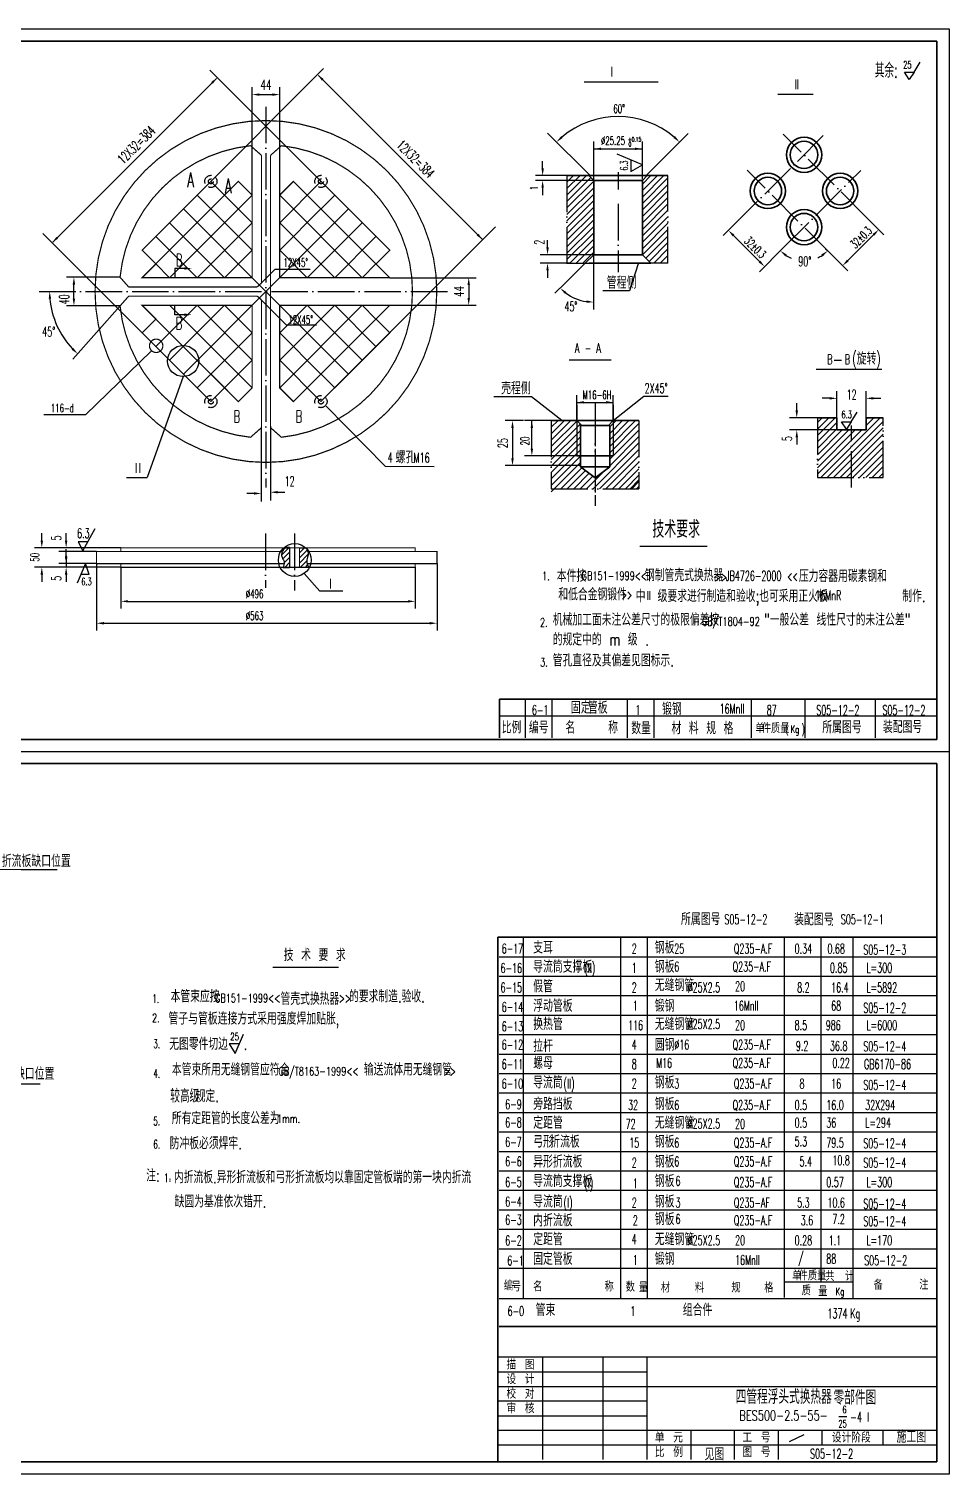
# Model space of a CAD drawing. Extents: x 0 to 2425, y 6 to 1194.
# Drawn here: x 1206 to 1584, y 6 to 600 of the extents above; entities that cross this region are included whole.
import ezdxf
from ezdxf.enums import TextEntityAlignment as Align

# ---------------------------------------------------------------- set-up
doc = ezdxf.new("R2010")
doc.units = 0
doc.header["$MEASUREMENT"] = 0
for name, pattern in [('SDHS', [21, 15, -2, 0, -2, 0, -2]), ('XS', [7, 5, -2]), ('ZHXS', [19, 15, -2, 0, -2])]:
    doc.linetypes.add(name, pattern=pattern)
doc.layers.get('0').update_dxf_attribs({"linetype": 'CONTINUOUS'})
for name, color, linetype in [('1', 7, 'ZHXS'), ('2', 7, 'SDHS'), ('3', 7, 'XS'), ('4', 7, 'CONTINUOUS'), ('FRAME', 1, 'CONTINUOUS'), ('TEXT', 7, 'CONTINUOUS')]:
    doc.layers.add(name, color=color, linetype=linetype)
doc.styles.add('FHZ', font='txt', dxfattribs={"width": 0.7, "bigfont": 'hztxt'})
doc.styles.add('HZ', font='txt', dxfattribs={"width": 0.65, "bigfont": 'hztxt'})
doc.styles.add('HZ1', font='txt', dxfattribs={"width": 0.6, "bigfont": 'hztxt'})
doc.styles.add('ROMANC', font='txt', dxfattribs={"width": 0.75, "bigfont": 'hztxt'})

# ---------------------------------------------------------------- blocks, each defined once
blk = doc.blocks.new('B')
at = {"style": 'HZ1', "width": 0.65}
blk.add_text('所属图号', height=5, dxfattribs=at).set_placement((-21.16, 1))
blk = doc.blocks.new('F')
at = {"style": 'HZ', "width": 0.7}
for s, p in [('单  ', (7.05, 14.32)), ('件质量', (9.68, 14.32)), ('质', (10.9, 8.18))]:
    blk.add_text(s, height=4, dxfattribs=at).set_placement(p)
blk = doc.blocks.new('D')
at = {"style": 'HZ'}
for s, height, width, p in [('单  ', 4, 0.7, (2.95, 4.05)), ('件质量', 4, 0.7, (5.59, 4.05)), ('(', 3.5, 0.6, (15.27, 4.16)), ('Kg', 3, 0.7, (17.36, 4.1)), (')', 3.5, 0.6, (22, 3.89))]:
    blk.add_text(s, height=height, dxfattribs=dict(at, width=width)).set_placement(p)
blk = doc.blocks.new('C4Z')
for p, q in [((2.5, 3), (5, 7)), ((0.5, 0), (-1.5, 3)), ((-1.5, 3), (2.5, 3)), ((2.5, 3), (0.5, 0))]:
    blk.add_line(p, q)
at = {"style": 'HZ', "width": 0.6}
blk.add_text('6.3', height=3, dxfattribs=at).set_placement((-1.5, 4.5))
blk = doc.blocks.new('*X31')
at = {"color": 0}
for p, q in [((663, 535.72), (670.28, 543)), ((663, 538.37), (667.63, 543)), ((663, 541.02), (664.98, 543)), ((663, 533.07), (671, 541.07)), ((664.34, 518.5), (688.84, 543)), ((666.99, 518.5), (690, 541.51)), ((683, 539.81), (686.19, 543)), ((683, 542.46), (683.54, 543)), ((663, 530.42), (671, 538.42)), ((663, 519.81), (681.19, 538)), ((663, 522.46), (678.54, 538)), ((663, 525.11), (675.89, 538)), ((663, 527.77), (673.23, 538)), ((669.64, 518.5), (690, 538.86)), ((672.3, 518.5), (690, 536.2)), ((674.95, 518.5), (690, 533.55)), ((677.6, 518.5), (690, 530.9)), ((680.25, 518.5), (690, 528.25)), ((682.9, 518.5), (690, 525.6)), ((685.55, 518.5), (690, 522.95)), ((688.21, 518.5), (690, 520.29))]:
    blk.add_line(p, q, dxfattribs=at)

msp = doc.modelspace()

# ---------------------------------------------------------------- linework, layer by layer
for p, q in [((743, 600), (1584, 600)), ((1584, 600), (1584, 6)), ((1274.83922, 531.66992), (1326.82864, 583.65934)), ((1331.40776, 531.66992), (1280.07872, 582.99895)), ((1567.61817, 579.27117), (1565.61817, 582.27117)), ((1565.61817, 582.27117), (1569.61817, 582.27117)), ((1569.61817, 582.27117), (1567.61817, 579.27117)), ((1569.61817, 582.27117), (1572.11817, 586.27117)), ((1282.81933, 579.67255), (1215.52287, 512.37609)), ((1324.69309, 580.88631), (1391.96371, 513.61569)), ((1433.89923, 578.20456), (1464.39923, 578.20456)), ((1440.49044, 578.20456), (1454.10211, 578.20456)), ((1297.46663, 531.66992), (1297.46663, 576)), ((1300.46663, 573), (1305.78034, 573)), ((1308.78034, 531.66992), (1308.78034, 576)), ((1513.62486, 573.18291), (1528.12486, 573.18291)), ((1436.39923, 539.70456), (1418.92907, 557.17471)), ((1437.89923, 537.70456), (1437.89923, 553.70456)), ((1457.89923, 538.20456), (1457.89923, 553.70456)), ((1459.39923, 539.70456), (1476.74452, 557.04985)), ((1437.89923, 550.70456), (1457.89923, 550.70456)), ((1457.97425, 544.16765), (1447.57425, 548.56765)), ((1416.89923, 542.70456), (1416.89923, 545.70456)), ((1453.17425, 546.16765), (1453.17425, 541.36765)), ((1453.17425, 541.36765), (1457.97425, 544.16765)), ((1297.46663, 520.35621), (1280.49607, 537.32677)), ((1308.78034, 520.35621), (1325.7509, 537.32677)), ((1426.89923, 539.70456), (1413.89923, 539.70456)), ((1437.89923, 537.70456), (1413.89923, 537.70456)), ((1416.89923, 534.70456), (1416.89923, 531.70456)), ((1297.46663, 531.66992), (1263.52551, 497.72879)), ((1303.03349, 532.0364), (1303.21349, 532.0364)), ((1303.12349, 532.1264), (1303.12349, 531.9464)), ((1308.78034, 531.66992), (1342.72147, 497.72879)), ((1280.49607, 526.01306), (1257.86865, 503.38564)), ((1303.12349, 492.07194), (1269.18236, 526.01306)), ((1297.46663, 509.0425), (1280.49607, 526.01306)), ((1303.12349, 492.07194), (1337.06461, 526.01306)), ((1308.78034, 509.0425), (1325.7509, 526.01306)), ((1325.7509, 526.01306), (1348.37832, 503.38564)), ((1500.32145, 524.2005), (1491.16345, 515.0425)), ((1286.15292, 497.72879), (1263.52551, 520.35621)), ((1297.46663, 520.35621), (1274.83922, 497.72879)), ((1308.78034, 520.35621), (1331.40776, 497.72879)), ((1320.09405, 497.72879), (1342.72147, 520.35621)), ((1325.7509, 446.8171), (1397.5599, 518.6261)), ((1550.21316, 522.38524), (1557.19622, 515.40218)), ((1280.49607, 446.8171), (1211.35592, 515.95725)), ((1274.83922, 497.72879), (1257.86865, 514.69935)), ((1331.40776, 497.72879), (1348.37832, 514.69935)), ((1418.90671, 510.20456), (1418.90671, 513.20456)), ((1495.40609, 515.0425), (1506.0127, 504.4359)), ((1542.34698, 504.79558), (1552.95358, 515.40218)), ((1297.46663, 509.0425), (1286.15292, 497.72879)), ((1308.78034, 509.0425), (1320.09405, 497.72879)), ((1437.89923, 507.20456), (1415.90671, 507.20456)), ((1437.89923, 490.9205), (1437.89923, 507.20456)), ((1515.65706, 509.83762), (1506.0127, 500.19326)), ((1533.2426, 509.65732), (1534.11419, 508.78573)), ((1535.36392, 507.536), (1542.34698, 500.55294)), ((1263.52551, 497.72879), (1257.86865, 503.38564)), ((1265.62349, 501.5364), (1265.62349, 498.0364)), ((1269.62349, 501.5364), (1265.62349, 501.5364)), ((1300.79456, 495.07545), (1306.86309, 501.21631)), ((1306.86309, 501.21631), (1321.36309, 501.21631)), ((1342.72147, 497.72879), (1348.37832, 503.38564)), ((1428.07631, 503.70456), (1415.90671, 503.70456)), ((1418.90671, 500.70456), (1418.90671, 497.70456)), ((1426.36351, 495.71118), (1434.38633, 503.70456)), ((1426.89923, 503.70456), (1435.89923, 503.70456)), ((1456.11921, 503.4775), (1452.54768, 492.36555)), ((1468.39923, 503.70456), (1461.41212, 503.70456)), ((1243.15901, 497.93061), (1221.18934, 497.93061)), ((1224.18934, 489.1493), (1224.18934, 494.93061)), ((1354.03518, 497.72879), (1389.5, 497.72879)), ((1386.5, 494.72879), (1386.5, 489.41508)), ((1421.95273, 491.3166), (1426.36351, 495.71118)), ((1303.12349, 492.07194), (1269.18236, 458.13081)), ((1300.79456, 489.06841), (1311.39312, 478.33299)), ((1303.12349, 492.07194), (1337.06461, 458.13081)), ((1437.89923, 484.69416), (1437.89923, 490.9205)), ((1452.54768, 492.36555), (1441.62968, 492.36555)), ((1243.16529, 486.1493), (1221.18934, 486.1493)), ((1243.16529, 486.1493), (1223.75605, 464.19318)), ((1274.83922, 486.41508), (1257.86865, 469.44452)), ((1297.46663, 452.47396), (1263.52551, 486.41508)), ((1286.15292, 486.41508), (1263.52551, 463.78766)), ((1265.62349, 482.5364), (1265.62349, 486.0364)), ((1269.62349, 482.5364), (1265.62349, 482.5364)), ((1297.46663, 463.78766), (1274.83922, 486.41508)), ((1297.46663, 475.10137), (1286.15292, 486.41508)), ((1308.78034, 452.47396), (1342.72147, 486.41508)), ((1308.78034, 463.78766), (1331.40776, 486.41508)), ((1308.78034, 475.10137), (1320.09405, 486.41508)), ((1320.09405, 486.41508), (1342.72147, 463.78766)), ((1331.40776, 486.41508), (1348.37832, 469.44452)), ((1342.72147, 486.41508), (1348.37832, 480.75823)), ((1354.03518, 486.41508), (1389.5, 486.41508)), ((1280.49607, 458.13081), (1257.86865, 480.75823)), ((1311.39312, 478.33299), (1323.86309, 478.33299)), ((1325.7509, 458.13081), (1348.37832, 480.75823)), ((1297.46663, 475.10137), (1280.49607, 458.13081)), ((1308.78034, 475.10137), (1325.7509, 458.13081)), ((1229.11389, 441.50593), (1256, 467.5)), ((1297.46663, 463.78766), (1280.49607, 446.8171)), ((1308.78034, 463.78766), (1325.7509, 446.8171)), ((1427.77843, 464.00393), (1445.05243, 464.00393)), ((1536.79387, 463.88749), (1539.78478, 463.88749)), ((1529.36901, 460.16192), (1556.36901, 460.16192)), ((1269.10616, 457.08808), (1254.3526, 415.57757)), ((1412.32869, 448.81937), (1396.82869, 448.81937)), ((1424.82869, 439.00393), (1412.32869, 448.81937)), ((1430.95356, 438.50393), (1430.95356, 449.50393)), ((1430.95356, 446.50393), (1445.95356, 446.50393)), ((1430.95356, 445.50393), (1430.95356, 424.50393)), ((1445.95356, 439.50393), (1445.95356, 449.50393)), ((1445.95356, 439.00393), (1458.45356, 449.00393)), ((1445.95356, 445.50393), (1445.95356, 424.50393)), ((1458.45356, 449.00393), (1468.45356, 449.00393)), ((1521.36901, 443.16192), (1521.36901, 446.16192)), ((1534.86901, 448.16192), (1531.86901, 448.16192)), ((1537.86901, 440.16192), (1537.86901, 451.16192)), ((1549.86901, 440.16192), (1549.86901, 451.16192)), ((1552.86901, 448.16192), (1555.86901, 448.16192)), ((1211.86309, 441.50593), (1229.11389, 441.50593)), ((1327.84247, 444.98664), (1352.1598, 420.26683)), ((1529.86901, 440.16192), (1518.36901, 440.16192)), ((1301.22349, 436.16975), (1301.22349, 405.71631)), ((1304.95242, 436.66975), (1304.95242, 406.21631)), ((1409, 439), (1401.5, 439)), ((1404.5, 436), (1404.5, 423.5)), ((1420.45356, 439.00393), (1409.45356, 439.00393)), ((1412.45356, 427.50393), (1412.45356, 439.00393)), ((1537.86901, 435.16192), (1518.36901, 435.16192)), ((1521.36901, 432.16192), (1521.36901, 429.16192)), ((1432.95356, 424.50393), (1409.45356, 424.50393)), ((1352.1598, 420.26683), (1372.32583, 420.10624)), ((1432.5, 420.5), (1401.5, 420.5)), ((1245.8526, 415.57757), (1254.3526, 415.57757)), ((1298.22349, 409.07193), (1295.22349, 409.07193)), ((1307.95242, 409.57193), (1310.95242, 409.57193)), ((1210.98795, 389.7201), (1210.98795, 392.7201)), ((1220.98795, 389.7201), (1220.98795, 392.7201)), ((1227.98795, 385.7201), (1232.98795, 394.7201)), ((1217.98795, 386.7201), (1207.98795, 386.7201)), ((1243.48795, 386.7201), (1217.98795, 386.7201)), ((1220.98795, 383.2201), (1220.98795, 386.2201)), ((1229.98795, 389.2201), (1225.98795, 389.2201)), ((1225.98795, 389.2201), (1227.98795, 385.2201)), ((1310.86309, 387.03555), (1312.86309, 387.03555)), ((1310.98795, 386.7201), (1312.86309, 386.7201)), ((1319.65514, 386.6032), (1316.86309, 386.6032)), ((1456.85578, 387.36273), (1484.55253, 387.36273)), ((1233.48795, 385.2201), (1217.98795, 385.2201)), ((1233.48795, 380.2201), (1217.98795, 380.2201)), ((1220.98795, 382.2201), (1220.98795, 379.2201)), ((1228.98795, 380.2201), (1225.48795, 372.2201)), ((1230.48795, 375.7201), (1228.98795, 380.2201)), ((1233.48795, 380.2201), (1233.48795, 352.7201)), ((1373.48795, 380.2201), (1373.48795, 352.7201)), ((1217.98795, 378.7201), (1207.98795, 378.7201)), ((1210.98795, 375.7201), (1210.98795, 372.7201)), ((1243.48795, 378.7201), (1217.98795, 378.7201)), ((1220.98795, 375.7201), (1220.98795, 372.7201)), ((1230.48795, 375.7201), (1226.98795, 375.7201)), ((1243.48795, 378.7201), (1243.48795, 361.7201)), ((1310.15648, 378.65645), (1312.86309, 378.65645)), ((1320.71055, 378.65645), (1316.86309, 378.65645)), ((1325.23938, 368.94444), (1318.90031, 376.18721)), ((1364.48795, 378.7201), (1364.48795, 361.7201)), ((1334.73938, 368.94444), (1325.23938, 368.94444)), ((1246.48795, 364.7201), (1361.48795, 364.7201)), ((1236.48795, 355.7201), (1370.48795, 355.7201)), ((1409.65708, 324.5), (1409.65708, 308.55265)), ((1420.65708, 324.5), (1420.65708, 308.55265)), ((1451.65708, 324.5), (1451.65708, 308.55265)), ((1462.65708, 324.5), (1462.65708, 308.55265)), ((1502.65708, 324.5), (1502.65708, 308.55265)), ((1524.65708, 324.5), (1524.65708, 308.55265)), ((1553.65708, 324.5), (1553.65708, 308.55265)), ((1579, 317.5), (1399.15708, 317.5)), ((743, 303), (1584, 303)), ((1185.5, 254.5), (1211.5, 254.5)), ((1211.5, 254.5), (1217.3266, 254.5)), ((1409, 78.14042), (1409, 226.64705)), ((1449, 78.14042), (1449, 226.64705)), ((1460, 78.14042), (1460, 226.64705)), ((1516.35451, 78.52865), (1516.35451, 226.64705)), ((1531.23579, 226.64705), (1531.23579, 84.97313)), ((1544.5, 78.14042), (1544.5, 226.64705)), ((1305.95779, 214.39037), (1332.94022, 214.39037)), ((1399, 218.64705), (1579, 218.64705)), ((1399, 210.64705), (1579, 210.64705)), ((1399, 202.64705), (1579, 202.64705)), ((1399, 194.64705), (1579, 194.64705)), ((1290.45779, 178.81184), (1293.95779, 186.81184)), ((1399, 186.64705), (1579, 186.64705)), ((1292.45779, 182.81184), (1287.95779, 182.81184)), ((1287.95779, 182.81184), (1290.45779, 178.81184)), ((1399, 178.64705), (1579, 178.64705)), ((1171.69026, 166.42229), (1210.28206, 166.42229)), ((1399, 170.64705), (1579, 170.64705)), ((1399, 162.64705), (1579, 162.64705)), ((1399, 154.64705), (1579, 154.64705)), ((1399, 146.64705), (1579, 146.64705)), ((1399, 138.64705), (1579, 138.64705)), ((1399, 130.64705), (1579, 130.64705)), ((1399, 122.64705), (1579, 122.64705)), ((1399, 114.64705), (1579, 114.64705)), ((1399, 106.64705), (1579, 106.64705)), ((1399, 98.64705), (1579, 98.64705)), ((1399, 90.64705), (1579, 90.64705)), ((1516.35451, 84.97313), (1544.5, 84.97313)), ((1398.97583, 78.14042), (1579, 78.14042)), ((1578.78879, 54.00064), (1398.78879, 54.00064)), ((1416.78879, 54.00064), (1416.78879, 12.00064)), ((1441.78879, 12.00064), (1441.78879, 54.00064)), ((1459.78879, 54.00064), (1459.78879, 12.00064)), ((1398.78879, 48.00064), (1459.78879, 48.00064)), ((1398.78879, 42.00064), (1578.78879, 42.00064)), ((1459.78879, 36.00064), (1398.78879, 36.00064)), ((1398.78879, 30.00064), (1459.78879, 30.00064)), ((1398.78879, 24.00064), (1578.78879, 24.00064)), ((1477.78879, 24.00064), (1477.78879, 12.00064)), ((1495.78879, 12.00064), (1495.78879, 24.00064)), ((1513.78879, 24.00064), (1513.78879, 12.00064)), ((1531.78879, 18.00064), (1531.78879, 24.00064)), ((1538.69209, 29.66583), (1541.98819, 29.66583)), ((1556.78879, 24.00064), (1556.78879, 18.00064)), ((1398.78879, 18.00064), (1578.78879, 18.00064)), ((1518.39373, 19.43832), (1524.37541, 22.31676)), ((1584, 6), (743, 6))]:
    msp.add_line(p, q)
at = {"color": 0}
for p, q in [((1426.89923, 539.65058), (1426.9532, 539.70456)), ((1426.89923, 531.69563), (1434.90816, 539.70456)), ((1426.89923, 534.34728), (1432.2565, 539.70456)), ((1426.89923, 536.99893), (1429.60485, 539.70456)), ((1426.89923, 529.04398), (1436.72952, 538.87427)), ((1426.89923, 526.39233), (1437.89923, 537.39233)), ((1426.89923, 523.74068), (1437.89923, 534.74068)), ((1457.89923, 530.87583), (1466.72796, 539.70456)), ((1457.89923, 533.52748), (1464.07631, 539.70456)), ((1457.89923, 536.17913), (1461.42466, 539.70456)), ((1457.89923, 528.22418), (1468.39923, 538.72418)), ((1457.89923, 525.57253), (1468.39923, 536.07253)), ((1426.89923, 521.08903), (1437.89923, 532.08903)), ((1426.89923, 518.43738), (1437.89923, 529.43738)), ((1457.89923, 522.92087), (1468.39923, 533.42087)), ((1457.89923, 520.26922), (1468.39923, 530.76922)), ((1426.89923, 515.78573), (1437.89923, 526.78573)), ((1426.89923, 513.13408), (1437.89923, 524.13408)), ((1457.89923, 517.61757), (1468.39923, 528.11757)), ((1457.89923, 514.96592), (1468.39923, 525.46592)), ((1457.89923, 512.31427), (1468.39923, 522.81427)), ((1426.89923, 510.48243), (1437.89923, 521.48243)), ((1426.89923, 507.83078), (1437.89923, 518.83078)), ((1437.84569, 521.42889), (1437.89923, 521.48243)), ((1457.89923, 509.66262), (1468.39923, 520.16262)), ((1457.9962, 507.10794), (1468.39923, 517.51097)), ((1426.89923, 505.17913), (1437.89923, 516.17913)), ((1428.07631, 503.70456), (1437.89923, 513.52748)), ((1430.72796, 503.70456), (1437.89923, 510.87583)), ((1437.80064, 513.42889), (1437.89923, 513.52748)), ((1459.32446, 505.78456), (1468.39923, 514.85932)), ((1460.65272, 504.46117), (1468.39923, 512.20767)), ((1433.37961, 503.70456), (1437.89923, 508.22418)), ((1462.54777, 503.70456), (1468.39923, 509.55602)), ((1465.19942, 503.70456), (1468.39923, 506.90437)), ((1420.45356, 430.94549), (1428.512, 439.00393)), ((1420.45356, 433.59714), (1425.86035, 439.00393)), ((1420.45356, 436.24879), (1423.2087, 439.00393)), ((1420.45356, 438.90044), (1420.55705, 439.00393)), ((1420.45356, 428.29384), (1431.0586, 438.89888)), ((1420.45356, 425.64219), (1432.45356, 437.64219)), ((1420.45356, 422.99054), (1432.45356, 434.99054)), ((1444.45356, 431.08063), (1452.37685, 439.00393)), ((1444.45356, 433.73228), (1449.7252, 439.00393)), ((1444.45356, 436.38393), (1447.07355, 439.00393)), ((1444.45356, 428.42898), (1455.0285, 439.00393)), ((1444.45356, 425.77733), (1456.45356, 437.77733)), ((1444.45356, 423.12568), (1456.45356, 435.12568)), ((1420.45356, 420.33889), (1432.45356, 432.33889)), ((1420.45356, 417.68723), (1432.45356, 429.68723)), ((1437.63511, 411.00393), (1456.45356, 429.82238)), ((1444.45356, 420.47403), (1456.45356, 432.47403)), ((1420.45356, 415.03558), (1432.45356, 427.03558)), ((1420.45356, 412.38393), (1432.45356, 424.38393)), ((1440.28676, 411.00393), (1456.45356, 427.17073)), ((1442.93841, 411.00393), (1456.45356, 424.51908)), ((1445.59006, 411.00393), (1456.45356, 421.86743)), ((1420.45356, 409.73228), (1432.45356, 421.73228)), ((1424.37685, 411.00393), (1432.98116, 419.60823)), ((1427.0285, 411.00393), (1434.49638, 418.47181)), ((1429.68015, 411.00393), (1436.01161, 417.33539)), ((1432.3318, 411.00393), (1437.52684, 416.19897)), ((1434.98345, 411.00393), (1442.57315, 418.59362)), ((1448.24171, 411.00393), (1456.45356, 419.21578)), ((1450.89336, 411.00393), (1456.45356, 416.56413)), ((1452.84831, 411.00393), (1456.45356, 414.60918)), ((1453.54501, 411.00393), (1456.45356, 413.91248)), ((1455.49996, 411.00393), (1456.45356, 411.95753)), ((1456.19666, 411.00393), (1456.45356, 411.26083)), ((1309.57111, 383.73285), (1312.55836, 386.7201)), ((1316.91095, 384.70874), (1318.80542, 386.6032)), ((1310.11726, 382.15769), (1312.86309, 384.90351)), ((1310.64128, 380.56038), (1312.86309, 382.78219)), ((1310.85866, 378.65645), (1312.86309, 380.66087)), ((1316.91095, 382.58742), (1320.13226, 385.80873)), ((1316.91095, 380.4661), (1320.53884, 384.09398)), ((1317.22262, 378.65645), (1319.90848, 381.34231)), ((1319.34394, 378.65645), (1320.25592, 379.56843))]:
    msp.add_line(p, q, dxfattribs=at)
for points, format in [([(1274.22805, 532.60214, 0, 0.5, 0), (1274.22805, 536.10214, 0, 0, 0), (1274.22805, 537.10214, 0, 0, 0), (1276.72805, 537.10214, 0, 0, 0)], "xyseb"), ([(1285.22805, 532.60214, 0, 0.5, 0), (1285.22805, 536.10214, 0, 0, 0), (1285.22805, 537.10214, 0, 0, 0), (1282.72805, 537.10214, 0, 0, 0)], "xyseb"), ([(1294.86309, 446.71631, 0, 0.5, 0), (1294.86309, 442.71631, 0, 0, 0), (1294.86309, 439.21631, 0, 0, 0), (1298.36309, 439.21631, 0, 0, 0)], "xyseb"), ([(1311.38389, 446.71631, 0, 0.5, 0), (1311.38389, 442.71631, 0, 0, 0), (1311.38389, 439.21631, 0, 0, 0), (1307.88389, 439.21631, 0, 0, 0)], "xyseb"), ([(1311.21189, 386.83354, 0.111807173), (1309.88273, 385.22626, 0.142827662), (1309.58081, 383.60877, 0.132232766), (1310.14576, 382.11752, -0.143687203), (1310.63621, 380.72951, -0.070527531), (1310.55165, 379.75528, -0.058973727), (1310.15648, 378.65645)], "xyb"), ([(1319.65514, 386.6032, -0.082764152), (1320.40092, 385.12756, -0.106231343), (1320.51866, 383.83911, -0.073319148), (1320.24253, 382.82928, 0.069450531), (1319.94298, 381.76605, 0.094766252), (1320.02041, 380.30745, 0.077121622), (1320.71055, 378.65645)], "xyb")]:
    msp.add_lwpolyline(points, format=format)
at = {"const_width": 0.5}
msp.add_lwpolyline([(1255.25, 469.75, 1), (1260.75, 469.75, 1)], format="xyb", close=True, dxfattribs=at)
for centre, radius in [((1269.10616, 463.49884), 6.41077), ((1314.98938, 381.69444), 6.75463)]:
    msp.add_circle(centre, radius)
for centre, radius, start, end in [((1447.89923, 528.20456), 35.77709, 49.80580582, 130.19419418), ((1524.35968, 518.54024), 13.79496, 237.48484002, 247.66606237), ((1524.35968, 518.54024), 13.79496, 294.36676087, 302.51515998), ((1248.40091, 492.07193), 34.21013, 185.02606829, 223.49719516), ((1437.89923, 507.20456), 19.5104, 233.71339528, 261.18126067)]:
    msp.add_arc(centre, radius, start, end)
for points in [[(1281.34446, 577.49057), (1280.63735, 578.19768), (1283.11223, 579.96545)], [(1326.14212, 578.73017), (1326.84922, 579.43728), (1324.37435, 581.20505)], [(1300.46663, 573.5), (1300.46663, 572.5), (1297.46663, 573)], [(1305.78034, 573.5), (1305.78034, 572.5), (1308.78034, 573)], [(1425.14782, 555.16523), (1424.47098, 555.90136), (1422.60101, 553.50278)], [(1470.65063, 555.16523), (1471.32747, 555.90136), (1473.19745, 553.50278)], [(1440.89923, 550.20456), (1440.89923, 551.20456), (1437.89923, 550.70456)], [(1454.89923, 550.20456), (1454.89923, 551.20456), (1457.89923, 550.70456)], [(1417.39923, 542.70456), (1416.39923, 542.70456), (1416.89923, 539.70456)], [(1417.39923, 534.70456), (1416.39923, 534.70456), (1416.89923, 537.70456)], [(1495.05254, 514.68895), (1495.75965, 515.39605), (1493.28477, 517.16382)], [(1553.30714, 515.04863), (1552.60003, 515.75573), (1555.0749, 517.5235)], [(1217.70485, 513.85096), (1216.99774, 514.55807), (1215.22998, 512.0832)], [(1389.78173, 515.09056), (1390.48883, 515.79767), (1392.2566, 513.3228)], [(1419.40671, 510.20456), (1418.40671, 510.20456), (1418.90671, 507.20456)], [(1517.25759, 507.29755), (1516.63156, 506.51775), (1514.60517, 508.78573)], [(1531.46177, 507.29755), (1532.0878, 506.51775), (1534.11419, 508.78573)], [(1542.70054, 504.44203), (1541.99343, 505.14913), (1540.22566, 502.67426)], [(1269.62349, 501.0364), (1269.62349, 502.0364), (1272.62349, 501.5364)], [(1419.40671, 500.70456), (1418.40671, 500.70456), (1418.90671, 503.70456)], [(1505.65914, 504.08235), (1506.36625, 504.78945), (1508.13402, 502.31458)], [(1223.68934, 494.93061), (1224.68934, 494.93061), (1224.18934, 497.93061)], [(1386, 494.72879), (1387, 494.72879), (1386.5, 497.72879)], [(1426.67851, 491.85697), (1426.02647, 491.09879), (1424.07795, 493.43401)], [(1213.8228, 489.0529), (1214.82184, 489.09674), (1214.19078, 492.07193)], [(1223.68934, 489.1493), (1224.68934, 489.1493), (1224.18934, 486.1493)], [(1386, 489.41508), (1387, 489.41508), (1386.5, 486.41508)], [(1434.94655, 488.42333), (1434.86967, 487.42629), (1437.89923, 487.69416)], [(1269.62349, 483.0364), (1269.62349, 482.0364), (1272.62349, 482.5364)], [(1223.93187, 468.88418), (1223.23734, 468.16472), (1225.743, 466.44086)], [(1433.95356, 446.00393), (1433.95356, 447.00393), (1430.95356, 446.50393)], [(1442.95356, 446.00393), (1442.95356, 447.00393), (1445.95356, 446.50393)], [(1534.86901, 447.66192), (1534.86901, 448.66192), (1537.86901, 448.16192)], [(1552.86901, 447.66192), (1552.86901, 448.66192), (1549.86901, 448.16192)], [(1521.86901, 443.16192), (1520.86901, 443.16192), (1521.36901, 440.16192)], [(1404, 436), (1405, 436), (1404.5, 439)], [(1412.95356, 436.00393), (1411.95356, 436.00393), (1412.45356, 439.00393)], [(1521.86901, 432.16192), (1520.86901, 432.16192), (1521.36901, 435.16192)], [(1404, 423.5), (1405, 423.5), (1404.5, 420.5)], [(1412.95356, 427.50393), (1411.95356, 427.50393), (1412.45356, 424.50393)], [(1307.95242, 410.07193), (1307.95242, 409.07193), (1304.95242, 409.57193)], [(1298.22349, 409.57193), (1298.22349, 408.57193), (1301.22349, 409.07193)], [(1211.48795, 389.7201), (1210.48795, 389.7201), (1210.98795, 386.7201)], [(1221.48795, 389.7201), (1220.48795, 389.7201), (1220.98795, 386.7201)], [(1221.48795, 382.2201), (1220.48795, 382.2201), (1220.98795, 385.2201)], [(1221.48795, 383.2201), (1220.48795, 383.2201), (1220.98795, 380.2201)], [(1211.48795, 375.7201), (1210.48795, 375.7201), (1210.98795, 378.7201)], [(1221.48795, 375.7201), (1220.48795, 375.7201), (1220.98795, 378.7201)], [(1246.48795, 364.2201), (1246.48795, 365.2201), (1243.48795, 364.7201)], [(1361.48795, 364.2201), (1361.48795, 365.2201), (1364.48795, 364.7201)], [(1236.48795, 355.2201), (1236.48795, 356.2201), (1233.48795, 355.7201)], [(1370.48795, 355.2201), (1370.48795, 356.2201), (1373.48795, 355.7201)]]:
    msp.add_solid(points)
at = {"layer": '1'}
for p, q in [((1303.12349, 568.0364), (1303.12349, 411.5364)), ((1532.28834, 556.16738), (1500.32145, 524.2005)), ((1550.21316, 522.38524), (1515.82363, 556.77478)), ((1447.89923, 541.05476), (1447.89923, 533.93759)), ((1535.36392, 507.536), (1500.97439, 541.92553)), ((1515.65706, 509.83762), (1547.67131, 541.85187)), ((1447.89923, 528.04752), (1447.89923, 500.02)), ((1209.91093, 492.07193), (1379.62349, 492.07193)), ((1438.45356, 446.50393), (1438.45356, 404.00393)), ((1438.45356, 443.50393), (1438.45356, 406.31937)), ((1543.86901, 411.5), (1543.86901, 437)), ((1302.95532, 392.53555), (1302.95532, 370.2201)), ((1314.88702, 392.53555), (1314.88702, 369.2201))]:
    msp.add_line(p, q, dxfattribs=at)
at = {"layer": '2'}
for p, q in [((1426.89923, 539.70456), (1426.89923, 503.20456)), ((1468.39923, 539.70456), (1468.39923, 539.70456)), ((1468.39923, 503.70456), (1468.39923, 539.70456)), ((1529.86901, 440.16192), (1529.86901, 415.66192)), ((1556.86901, 415.66192), (1556.86901, 440.16192)), ((1420.45356, 439.00393), (1420.45356, 411.00393)), ((1456.45356, 439.00393), (1456.45356, 411.00393)), ((1420.45356, 411.00393), (1456.45356, 411.00393)), ((1529.86901, 415.66192), (1556.86901, 415.66192))]:
    msp.add_line(p, q, dxfattribs=at)
at = {"layer": '3'}
for centre, radius in [((1280.49607, 537.32677), 2.5), ((1280.49607, 537.32677), 1), ((1325.7509, 537.32677), 2.5), ((1325.7509, 537.32677), 1), ((1280.49607, 446.8171), 2.5), ((1280.49607, 446.8171), 1), ((1325.7509, 446.8171), 2.5), ((1325.7509, 446.8171), 1)]:
    msp.add_circle(centre, radius, dxfattribs=at)
at = {"layer": '4', "lineweight": 35}
for p, q in [((1435.89923, 539.70456), (1426.89923, 539.70456)), ((1435.39923, 539.70456), (1447.89923, 539.70456)), ((1437.89923, 537.70456), (1435.89923, 539.70456)), ((1437.89923, 537.70456), (1447.89923, 537.70456)), ((1437.89923, 507.20456), (1437.89923, 537.70456)), ((1460.39923, 539.70456), (1447.89923, 539.70456)), ((1457.89923, 537.70456), (1447.89923, 537.70456)), ((1457.89923, 537.70456), (1459.89923, 539.70456)), ((1457.89923, 507.20456), (1457.89923, 537.70456)), ((1459.89923, 539.70456), (1468.39923, 539.70456)), ((1437.89923, 507.20456), (1434.38633, 503.70456)), ((1437.89923, 507.20456), (1447.89923, 507.20456)), ((1457.89923, 507.20456), (1447.89923, 507.20456)), ((1457.89923, 507.20456), (1461.41212, 503.70456)), ((1435.89923, 503.70456), (1447.89923, 503.70456)), ((1461.41212, 503.70456), (1447.89923, 503.70456))]:
    msp.add_line(p, q, dxfattribs=at)
at = {"layer": 'FRAME', "lineweight": 35}
for p, q in [((1188, 595), (1579, 595)), ((1579, 595), (1579, 308)), ((1537.86901, 440.16192), (1529.86901, 440.16192)), ((1537.86901, 435.16192), (1537.86901, 440.16192)), ((1549.86901, 440.16192), (1556.86901, 440.16192)), ((1549.86901, 435.16192), (1549.86901, 440.16192)), ((1430.95356, 439.00393), (1420.45356, 439.00393)), ((1432.95356, 437.00393), (1430.95356, 439.00393)), ((1430.95356, 439.00393), (1438.45356, 439.00393)), ((1432.45356, 437.00393), (1432.45356, 420.00393)), ((1432.45356, 437.00393), (1438.45356, 437.00393)), ((1445.95356, 439.00393), (1438.45356, 439.00393)), ((1444.45356, 437.00393), (1438.45356, 437.00393)), ((1443.95356, 437.00393), (1445.95356, 439.00393)), ((1444.45356, 437.00393), (1444.45356, 420.00393)), ((1445.95356, 439.00393), (1456.45356, 439.00393)), ((1543.86901, 435.16192), (1537.86901, 435.16192)), ((1543.86901, 435.16192), (1549.86901, 435.16192)), ((1430.95356, 424.50393), (1438.45356, 424.50393)), ((1445.95356, 424.50393), (1438.45356, 424.50393)), ((1432.45356, 420.00393), (1438.45356, 415.50393)), ((1432.45356, 420.00393), (1438.45356, 420.00393)), ((1444.45356, 420.00393), (1438.45356, 415.50393)), ((1444.45356, 420.00393), (1438.45356, 420.00393)), ((1399.15708, 324.5), (1399.15708, 308.55265)), ((1579, 324.5), (1399.15708, 324.5)), ((1188, 308), (1579, 308)), ((1188, 298), (1579, 298)), ((1579, 298), (1579, 11)), ((1398.5, 226.64705), (1398.5, 11.5)), ((1579, 226.64705), (1398.5, 226.64705)), ((1399, 66.64705), (1579, 66.64705)), ((1579, 11), (768, 11))]:
    msp.add_line(p, q, dxfattribs=at)
at = {"layer": 'FRAME', "lineweight": 35, "const_width": 0.5}
msp.add_lwpolyline([(1303.12349, 562.32193, 1), (1303.12349, 421.82193, 1)], format="xyb", close=True, dxfattribs=at)
for points in [[(1296.8163, 551.99089, 0.356137291), (1243.15901, 497.93061, 0.38042418)], [(1363.37349, 492.07193, 0.383515484), (1309.49414, 551.98418, 1)], [(1309.49414, 432.15969, 0.383515484), (1363.37349, 492.07193, 1)], [(1243.16529, 486.1493, 0.355836826), (1296.8163, 432.15297, 0.38042418)]]:
    msp.add_lwpolyline(points, format="xyb", dxfattribs=at)
for points in [[(1301.29456, 548.03211), (1296.8163, 551.99089)], [(1301.29456, 495.51746), (1301.29456, 548.03211)], [(1305.02349, 548.03211), (1309.49414, 551.98418)], [(1305.02349, 436.11175), (1305.02349, 548.03211)], [(1246.72131, 493.90087), (1243.15901, 497.93061)], [(1299.46584, 493.90087), (1246.72131, 493.90087)], [(1301.29456, 495.51746), (1299.46584, 493.90087)], [(1246.72131, 490.17193), (1243.16529, 486.1493)], [(1299.54623, 490.17193), (1246.72131, 490.17193)], [(1301.29456, 488.62641), (1299.54623, 490.17193)], [(1301.29456, 436.11175), (1301.29456, 488.62641)], [(1301.29456, 436.11175), (1296.8163, 432.15297)], [(1305.02349, 436.11175), (1309.49414, 432.15969)], [(1296.98795, 386.7201), (1243.48795, 386.7201), (1243.48795, 385.2201), (1233.48795, 385.2201), (1233.48795, 380.2201)], [(1296.98795, 386.7201), (1303.98795, 386.7201)], [(1310.98795, 386.7201), (1303.98795, 386.7201)], [(1310.98795, 386.7201), (1364.48795, 386.7201), (1364.48795, 385.2201), (1373.48795, 385.2201), (1373.48795, 380.2201)], [(1312.86309, 386.53555), (1312.86309, 378.53555)], [(1316.91095, 386.53555), (1316.91095, 378.53555)], [(1303.98795, 378.7201), (1243.48795, 378.7201), (1243.48795, 380.2201), (1233.48795, 380.2201), (1233.48795, 385.2201)], [(1243.48795, 385.2201), (1309.87963, 385.2201)], [(1243.48795, 380.2201), (1310.62655, 380.2201)], [(1303.98795, 378.7201), (1364.48795, 378.7201), (1364.48795, 380.2201), (1373.48795, 380.2201), (1373.48795, 385.2201)], [(1320.04268, 380.2201), (1364.48795, 380.2201)], [(1320.37102, 385.2201), (1364.48795, 385.2201)]]:
    msp.add_lwpolyline(points, dxfattribs=at)
for points in [[(1297.46663, 497.72879), (1297.46663, 531.66992), (1291.80978, 537.32677), (1280.49607, 526.01306), (1274.83922, 531.66992), (1252.2118, 509.0425), (1257.86865, 503.38564), (1252.2118, 497.72879)], [(1308.78034, 497.72879), (1308.78034, 531.66992), (1314.4372, 537.32677), (1325.7509, 526.01306), (1331.40776, 531.66992), (1354.03518, 509.0425), (1348.37832, 503.38564), (1354.03518, 497.72879)], [(1297.46663, 486.41508), (1297.46663, 452.47396), (1291.80978, 446.8171), (1280.49607, 458.13081), (1274.83922, 452.47396), (1252.2118, 475.10137), (1257.86865, 480.75823), (1252.2118, 486.41508)], [(1308.78034, 486.41508), (1308.78034, 452.47396), (1314.4372, 446.8171), (1325.7509, 458.13081), (1331.40776, 452.47396), (1354.03518, 475.10137), (1348.37832, 480.75823), (1354.03518, 486.41508)]]:
    msp.add_lwpolyline(points, close=True, dxfattribs=at)
at = {"layer": 'FRAME', "lineweight": 35}
for centre, radius, start, end in [((1524.35968, 548.23873), 7.25, 45, 225), ((1524.35968, 548.23873), 5.65, 45.00000518, 224.99999482), ((1524.35968, 548.23873), 7.25, 225, 45), ((1524.35968, 548.23873), 5.65, 225.00000518, 44.99999482), ((1509.51044, 533.38948), 7.25, 45, 225), ((1539.20892, 533.38948), 7.25, 45, 225), ((1509.51044, 533.38948), 5.65, 45.00000518, 224.99999482), ((1509.51044, 533.38948), 7.25, 225, 45), ((1509.51044, 533.38948), 5.65, 225.00000518, 44.99999482), ((1539.20892, 533.38948), 5.65, 45.00000518, 224.99999482), ((1539.20892, 533.38948), 7.25, 225, 45), ((1539.20892, 533.38948), 5.65, 225.00000518, 44.99999482), ((1524.35968, 518.54024), 7.25, 45, 225), ((1524.35968, 518.54024), 5.65, 45.00000518, 224.99999482), ((1524.35968, 518.54024), 7.25, 225, 45), ((1524.35968, 518.54024), 5.65, 225.00000518, 44.99999482)]:
    msp.add_arc(centre, radius, start, end, dxfattribs=at)

# ---------------------------------------------------------------- block references
for name, p in [('*X31', (866.86901, -102.83808)), ('C4Z', (1541.25832, 435.5)), ('D', (1501.41879, 306.52662)), ('B', (1553, 309.5)), ('B', (1494.90238, 230.62492)), ('F', (1512.48819, 71.30892))]:
    msp.add_blockref(name, p)

# ---------------------------------------------------------------- texts
for s, height, style, width, p in [('I', 4, 'HZ', 0.6, (1444.97959, 580.42889)), (' 其余:', 6, 'HZ', 0.6, (1550.24303, 579.95573)), ('25', 3, 'HZ', 0.6, (1565.11817, 583.77117)), ('II', 4, 'HZ', 0.6, (1520.62486, 575.18291)), ('60%%D', 3.5, 'HZ', 0.6, (1445.97959, 565.42889)), ('%%C25.25', 3.5, 'HZ', 0.6, (1440.85518, 552.28534)), ('+0.15', 1.8, 'HZ', 0.6, (1452.03109, 553.68149)), ('0', 1.8, 'HZ', 0.6, (1452.21801, 551.72126)), ('A', 6, 'HZ', 0.6, (1270.72805, 535.00935)), ('A', 6, 'HZ', 0.6, (1286.22805, 532.50935)), ('B', 5, 'HZ', 0.6, (1266.10271, 502.5418)), ('12X45%%D', 3.5, 'HZ', 0.6, (1310.36309, 502.21631)), ('90%%d', 4, 'HZ', 0.6, (1522, 502.4486)), ('管程侧', 5, 'HZ', 0.6, (1443.26738, 493.23899)), ('45%%D', 4, 'HZ', 0.6, (1425.84383, 483.92949)), ('B ', 5, 'HZ', 0.6, (1266.043, 476.47671)), ('12X45%%D', 3.5, 'HZ', 0.6, (1312.36309, 478.71631)), ('A - A', 4, 'HZ', 0.6, (1430.19493, 466.81937)), ('B', 4, 'HZ', 0.6, (1533.93253, 462.18456)), ('B', 4, 'HZ', 0.6, (1541.10527, 462.18456)), ('(旋转)', 5, 'HZ', 0.6, (1544.22197, 462)), ('壳程侧', 5, 'HZ', 0.6, (1399.82869, 449.81937)), ('2X45%%D', 4, 'HZ', 0.6, (1458.82869, 450.31937)), ('12', 4, 'HZ', 0.6, (1541.86901, 447.66192)), ('116-d', 3.5, 'HZ', 0.6, (1214.69169, 442.4062)), ('M16-6H', 3.5, 'HZ', 0.6, (1433.30168, 447.81937)), ('B', 5, 'HZ', 0.6, (1289.86309, 438.21631)), ('B', 5, 'HZ', 0.6, (1315.36309, 438.21631)), ('4', 4, 'HZ', 0.6, (1353.15161, 421.842)), ('螺孔  ', 5, 'HZ', 0.6, (1356.4584, 421.45725)), ('M16', 4, 'HZ', 0.6, (1363.86309, 421.71631)), ('I', 4, 'HZ', 0.6, (1249.3526, 417.57757)), ('I', 4, 'HZ', 0.6, (1250.81753, 417.57757)), ('12', 4, 'HZ', 0.6, (1310.81224, 412.09273)), ('技术要求', 7, 'HZ', 0.7, (1462.00307, 390.86273)), ('6.3', 4, 'HZ', 0.6, (1225.48795, 390.7201)), ('6.3', 3, 'HZ', 0.6, (1227.22042, 371.3442)), ('1.', 3.5, 'HZ', 0.7, (1416.68608, 373.37077)), ('本件按       ', 5, 'HZ', 0.6, (1422.67516, 372.7154)), ('GB151-1999<<', 3.5, 'HZ', 0.7, (1432.92352, 373.46764)), ('钢制管壳式换热器', 5, 'HZ', 0.7, (1458.95435, 372.98446)), ('>>', 3.5, 'HZ', 0.7, (1487.58682, 372.98446)), ('JB4726-2000', 4, 'HZ', 0.6, (1492.12366, 373.19805)), ('<<', 3.5, 'HZ', 0.6, (1517.44611, 373.19624)), ('压力容器用碳素钢和', 5, 'HZ', 0.7, (1522.23615, 372.64976)), ('%%C496', 3.5, 'HZ', 0.6, (1294.86309, 366.03555)), ('I', 4, 'HZ', 0.6, (1329.22769, 369.94444)), ('和低合金钢锻件', 5, 'HZ', 0.7, (1423.34109, 365.1058)), ('>>', 3.5, 'HZ', 0.6, (1449.3495, 365.66082)), ('中', 5, 'HZ', 0.7, (1455.15841, 364.3717)), ('II', 3.5, 'HZ', 0.7, (1459.67706, 365.38254)), ('级要求进行制造和验收;也可采用正火板         制作.', 5, 'HZ', 0.7, (1464.17706, 364.45505)), ('16MnR', 4, 'HZ', 0.6, (1528.97653, 365.17598)), ('%%C563', 3.5, 'HZ', 0.6, (1294.86309, 357.03555)), ('2.', 3.5, 'HZ', 0.7, (1415.79648, 354.26815)), ('机械加工面未注公差尺寸的极限偏差按', 5, 'HZ', 0.7, (1421.0514, 354.70847)), ('GB/T1804-92', 3.5, 'HZ', 0.7, (1482.43761, 354.70847)), ('"一般公差 线性尺寸的未注公差"', 5, 'HZ', 0.7, (1507.86711, 354.70847)), ('的规定中的 m 级 .', 5, 'HZ', 0.7, (1421.0514, 346.56417)), ('3.', 3.5, 'HZ', 0.7, (1415.87913, 337.92034)), ('管孔直径及其偏差见图标示.', 5, 'HZ', 0.7, (1421.0514, 337.94392)), ('6-1', 4, 'HZ', 0.6, (1412.5, 318.05265)), ('固定', 5, 'HZ', 0.6, (1428.5, 318.55265)), ('管板', 5, 'HZ', 0.6, (1435.5, 318.55265)), ('1', 4, 'HZ', 0.6, (1455, 318.05265)), ('锻钢', 5, 'HZ', 0.6, (1466, 318.05265)), ('16MnII', 4, 'HZ', 0.6, (1489.65708, 318.55265)), ('87', 4, 'HZ', 0.6, (1509, 318)), ('S05-12-2', 4, 'HZ', 0.6, (1529.40893, 318)), ('S05-12-2', 4, 'HZ', 0.6, (1556.58421, 318)), ('比例', 5, 'HZ', 0.7, (1400.05592, 310.38675)), ('编号', 5, 'HZ', 0.7, (1411.24662, 310.38675)), ('名    称', 5, 'HZ', 0.7, (1426.24818, 310.38675)), ('数量', 5, 'HZ', 0.7, (1453.33637, 310.10697)), ('材 料 规 格', 5, 'HZ', 0.7, (1469.86339, 310.10697)), ('装配图号', 5, 'HZ', 0.7, (1556.80483, 310.60697)), ('折流板缺口位置', 5, 'HZ', 0.6, (1194.54453, 255.52555)), (':', 4, 'HZ', 0.6, (1488.0952, 232.85656)), ('S05-12-2', 4, 'HZ', 0.6, (1491.59999, 231.99637)), ('装配图号', 5, 'HZ', 0.7, (1520.31351, 231.53899)), (':', 4, 'HZ', 0.6, (1535.50868, 231.48467)), ('S05-12-1', 4, 'HZ', 0.6, (1539.49282, 231.99001)), ('技 术 要 求', 5, 'HZ', 0.7, (1310.45779, 216.89037)), ('6-17', 4, 'HZ', 0.6, (1400.06628, 220)), ('支耳', 5, 'HZ', 0.6, (1413, 219.94546)), ('2', 4, 'HZ', 0.6, (1453.5, 219.94546)), ('钢板', 5, 'HZ', 0.6, (1463, 219.94546)), ('25', 4, 'HZ', 0.6, (1471, 219.94546)), ('Q235-A.F', 4, 'HZ', 0.6, (1495.5, 219.94546)), ('0.34', 4, 'HZ', 0.6, (1520.5, 219.94546)), ('0.68', 4, 'HZ', 0.6, (1534, 219.94546)), ('S05-12-3', 4, 'HZ', 0.6, (1548.7221, 219.5342)), ('6-16', 4, 'HZ', 0.6, (1399.56628, 212)), ('导流筒支撑板', 5, 'HZ', 0.6, (1413, 212.08571)), ('(II)', 4, 'HZ', 0.6, (1434, 212)), ('1', 4, 'HZ', 0.6, (1453.5, 212.08571)), ('钢板', 5, 'HZ', 0.6, (1463, 212.08571)), ('6', 4, 'HZ', 0.6, (1471, 212.58571)), ('Q235-A.F', 4, 'HZ', 0.6, (1495, 212.58571)), ('0.85', 4, 'HZ', 0.6, (1535, 212.08571)), ('L=300', 4, 'HZ', 0.6, (1550, 212.08571)), ('6-15', 4, 'HZ', 0.6, (1399.56628, 204)), ('假管', 5, 'HZ', 0.6, (1413, 203.99251)), ('2', 4, 'HZ', 0.6, (1453.5, 203.99251)), ('无缝钢管', 5, 'HZ', 0.6, (1463, 204.49251)), ('%%C25X2.5', 4, 'HZ', 0.6, (1476.5, 204.01141)), ('20', 4, 'HZ', 0.6, (1496, 204.49251)), ('8.2', 4, 'HZ', 0.6, (1521.5, 203.99251)), ('16.4', 4, 'HZ', 0.6, (1535.5, 203.99251)), ('L=5892', 4, 'HZ', 0.6, (1550, 203.99251)), ('1.', 3.5, 'HZ', 0.6, (1256.51828, 199.64773)), ('本管束应按', 5, 'HZ', 0.7, (1263.92532, 199.89037)), ('GB151-1999<<', 3.5, 'HZ', 0.7, (1282.18767, 199.89037)), ('管壳式换热器', 5, 'HZ', 0.7, (1309.12932, 198.86806)), ('>>', 3.5, 'HZ', 0.7, (1333.05781, 199.89037)), ('的要求制造.验收.', 5, 'HZ', 0.7, (1337.28768, 199.89037)), ('管子与管板连接方式采用强度焊加贴胀,', 5, 'HZ', 0.6, (1263.05993, 190.74545)), ('6-14', 4, 'HZ', 0.6, (1400.06628, 196)), ('浮动管板', 5, 'HZ', 0.6, (1413, 196)), ('1', 4, 'HZ', 0.6, (1454, 196.5)), ('锻钢', 5, 'HZ', 0.6, (1463, 196)), ('16MnII', 4, 'HZ', 0.6, (1495.5, 196.5)), ('68', 4, 'HZ', 0.6, (1535.5, 196.5)), ('S05-12-2', 4, 'HZ', 0.6, (1548.7221, 195.63677)), ('2.', 3.5, 'HZ', 0.7, (1256.28476, 191.69928)), ('6-13', 4, 'HZ', 0.6, (1400.06628, 188)), ('换热管', 5, 'HZ', 0.6, (1413, 188.5)), ('116', 4, 'HZ', 0.6, (1452, 188.5)), ('无缝钢管', 5, 'HZ', 0.6, (1463, 188.5)), ('%%C25X2.5', 4, 'HZ', 0.6, (1476.5, 188.95043)), ('20', 4, 'HZ', 0.6, (1496, 188.5)), ('8.5', 4, 'HZ', 0.6, (1520.5, 188.5)), ('986', 4, 'HZ', 0.6, (1533.26949, 188.5)), ('L=6000', 4, 'HZ', 0.6, (1550, 188.5)), ('3.', 3.5, 'HZ', 0.6, (1256.88452, 181.087)), ('无图零件切边', 5, 'HZ', 0.7, (1263.36428, 180.31184)), ('25', 3, 'HZ', 0.7, (1288.45779, 184.31184)), ('6-12', 4, 'HZ', 0.6, (1400.06628, 180.5)), ('拉杆', 5, 'HZ', 0.6, (1413, 179.5)), ('4', 4, 'HZ', 0.6, (1453.5, 180.5)), ('圆钢', 5, 'HZ', 0.6, (1463, 180)), ('%%C16', 4, 'HZ', 0.6, (1471, 180.5)), ('Q235-A.F', 4, 'HZ', 0.6, (1495, 180.5)), ('.', 5, 'HZ', 0.7, (1293.95779, 180.31184)), ('9.2', 4, 'HZ', 0.6, (1521, 180)), ('36.8', 4, 'HZ', 0.6, (1535, 180)), ('S05-12-4', 4, 'HZ', 0.6, (1548.7221, 179.79499)), ('折流板缺口位置', 5, 'HZ', 0.6, (1187.80628, 168.0562)), ('4.', 3.5, 'HZ', 0.6, (1256.88452, 168.90006)), ('本管束所用无缝钢管应符合', 5, 'HZ', 0.7, (1264.45779, 169.81184)), ('GB/T8163-1999<<', 3.5, 'HZ', 0.7, (1308.27208, 169.81184)), ('输送流体用无缝钢管', 5, 'HZ', 0.7, (1343.39424, 169.81184)), ('>>', 3.5, 'HZ', 0.7, (1376.18515, 169.81184)), ('6-11', 4, 'HZ', 0.6, (1400.06628, 172.5)), ('螺母', 5, 'HZ', 0.6, (1413, 172.5)), ('8', 4, 'HZ', 0.6, (1453.5, 172.5)), ('M16', 4, 'HZ', 0.6, (1463.5, 173)), ('Q235-A.F', 4, 'HZ', 0.6, (1495, 173)), ('0.22', 4, 'HZ', 0.6, (1536, 173)), ('GB6170-86', 4, 'HZ', 0.6, (1549, 172.5)), ('6-10', 4, 'HZ', 0.6, (1400.06628, 164.5)), ('导流筒', 5, 'HZ', 0.6, (1413, 164.5)), ('(II)', 4, 'HZ', 0.6, (1425.5, 164.5)), ('2', 4, 'HZ', 0.6, (1453.5, 164.5)), ('钢板', 5, 'HZ', 0.6, (1463, 164.5)), ('3', 4, 'HZ', 0.6, (1471, 164.5)), ('Q235-A.F', 4, 'HZ', 0.6, (1495.5, 164.5)), ('8', 4, 'HZ', 0.6, (1522.5, 164.5)), ('16', 4, 'HZ', 0.6, (1535.5, 164.5)), ('S05-12-4', 4, 'HZ', 0.6, (1548.7221, 163.95322)), ('规定.', 5, 'HZ', 0.7, (1274.25604, 158.91848)), ('旁路挡板', 5, 'HZ', 0.6, (1413, 155.67789)), ('钢板', 5, 'HZ', 0.6, (1463, 155.67789)), ('所有定距管的长度公差为', 5, 'HZ', 0.7, (1264.45779, 149.81184)), ('6-9', 4, 'HZ', 0.6, (1401.5, 156)), ('32', 4, 'HZ', 0.6, (1452, 155.67789)), ('6', 4, 'HZ', 0.6, (1471, 155.67789)), ('Q235-A.F', 4, 'HZ', 0.6, (1495, 155.67789)), ('0.5', 4, 'HZ', 0.6, (1520.5, 155.67789)), ('16.0', 4, 'HZ', 0.6, (1533.5, 155.67789)), ('32X294', 4, 'HZ', 0.6, (1549.5, 155.67789)), ('5.', 3.5, 'HZ', 0.6, (1256.88452, 149.33317)), ('-1mm.', 3.5, 'HZ', 0.7, (1304.96689, 150.31184)), ('6-8', 4, 'HZ', 0.6, (1401.5, 148.5)), ('定距管', 5, 'HZ', 0.6, (1413, 147.92931)), ('72', 4, 'HZ', 0.6, (1451, 147.92931)), ('无缝钢管', 5, 'HZ', 0.6, (1463, 147.92931)), ('%%C25X2.5', 4, 'HZ', 0.6, (1476.5, 148.03944)), ('20', 4, 'HZ', 0.6, (1496, 147.92931)), ('0.5', 4, 'HZ', 0.6, (1520.5, 148.42931)), ('36', 4, 'HZ', 0.6, (1533.5, 148.42931)), ('L=294', 4, 'HZ', 0.6, (1549.5, 148.42931)), ('6.', 3.5, 'HZ', 0.6, (1256.88452, 139.8343)), ('防冲板必须焊牢.', 5, 'HZ', 0.7, (1263.5587, 139.50773)), ('6-7', 4, 'HZ', 0.6, (1401.5, 140.5)), ('弓形', 5, 'HZ', 0.6, (1413, 140.18074)), ('折流板', 5, 'HZ', 0.6, (1420, 140.18074)), ('15', 4, 'HZ', 0.6, (1452.5, 140.18074)), ('钢板', 5, 'HZ', 0.6, (1463, 140.18074)), ('6', 4, 'HZ', 0.6, (1471, 140.18074)), ('Q235-A.F', 4, 'HZ', 0.6, (1495.5, 140.18074)), ('5.3', 4, 'HZ', 0.6, (1520.5, 140.68074)), ('79.5', 4, 'HZ', 0.6, (1533.5, 140.18074)), ('S05-12-4', 4, 'HZ', 0.6, (1548.7221, 139.94015)), ('异形折流板', 5, 'HZ', 0.6, (1413, 131.97637)), ('钢板', 5, 'HZ', 0.6, (1463, 131.97637)), ('10.8', 4, 'HZ', 0.6, (1536, 132.97637)), ('注:', 5, 'HZ', 0.7, (1253.89474, 126.23806)), ('内折流板.异形折流板和弓形折流板均以靠固定管板端的第一块内折流', 5, 'HZ', 0.7, (1265.28656, 125.56399)), ('6-6', 4, 'HZ', 0.6, (1401.5, 132.5)), ('2', 4, 'HZ', 0.6, (1453.5, 131.97637)), ('6', 4, 'HZ', 0.6, (1471, 132.47637)), ('Q235-A.F', 4, 'HZ', 0.6, (1495.5, 132.47637)), ('5.4', 4, 'HZ', 0.6, (1522.5, 132.47637)), ('S05-12-4', 4, 'HZ', 0.6, (1548.7221, 131.99091)), ('1。', 3.5, 'HZ', 0.6, (1261.29808, 126.00949)), ('6-5', 4, 'HZ', 0.6, (1401.5, 124)), ('导流筒支撑板', 5, 'HZ', 0.6, (1413, 124)), ('(I)', 4, 'HZ', 0.6, (1434, 123.5)), ('1', 4, 'HZ', 0.6, (1454, 123.5)), ('钢板', 5, 'HZ', 0.6, (1463, 124)), ('6', 4, 'HZ', 0.6, (1471.5, 124.5)), ('Q235-A.F', 4, 'HZ', 0.6, (1495.5, 124)), ('0.57', 4, 'HZ', 0.6, (1533.5, 124)), ('L=300', 4, 'HZ', 0.6, (1550, 124)), ('缺圆为基准依次错开.', 5, 'HZ', 0.7, (1265.57487, 115.56399)), ('6-4', 4, 'HZ', 0.6, (1401.5, 116)), ('导流筒', 5, 'HZ', 0.6, (1413, 115.56783)), ('(I)', 4, 'HZ', 0.6, (1425.5, 115.56783)), ('2', 4, 'HZ', 0.6, (1453.5, 115.56783)), ('钢板', 5, 'HZ', 0.6, (1463, 115.56783)), ('3', 4, 'HZ', 0.6, (1471.5, 115.56783)), ('Q235-AF', 4, 'HZ', 0.6, (1495.5, 115.56783)), ('5.3', 4, 'HZ', 0.6, (1521.5, 115.56783)), ('10.6', 4, 'HZ', 0.6, (1534, 115.56783)), ('S05-12-4', 4, 'HZ', 0.6, (1548.7221, 115.09526)), ('内折流板', 5, 'HZ', 0.6, (1413, 107.81906)), ('钢板', 5, 'HZ', 0.6, (1463, 108.31906)), ('6-3', 4, 'HZ', 0.6, (1401.5, 108.5)), ('2', 4, 'HZ', 0.6, (1454, 108.31906)), ('6', 4, 'HZ', 0.6, (1471.5, 108.81906)), ('Q235-A.F', 4, 'HZ', 0.6, (1495.5, 108.31906)), ('3.6', 4, 'HZ', 0.6, (1523, 108.31906)), ('7.2', 4, 'HZ', 0.6, (1536, 108.81906)), ('S05-12-4', 4, 'HZ', 0.6, (1548.7221, 107.94339)), ('6-2', 4, 'HZ', 0.6, (1401.5, 100)), ('定距管', 5, 'HZ', 0.6, (1413, 100.07048)), ('4', 4, 'HZ', 0.6, (1453.5, 100.57048)), ('无缝钢管', 5, 'HZ', 0.6, (1463, 100.07048)), ('%%C25X2.5', 4, 'HZ', 0.6, (1476.5, 100.07048)), ('20', 4, 'HZ', 0.6, (1496, 100.07048)), ('0.28', 4, 'HZ', 0.6, (1520.5, 100.07048)), ('1.1', 4, 'HZ', 0.6, (1534.5, 100.07048)), ('L=170', 4, 'HZ', 0.6, (1550, 100.07048)), ('6-1', 4, 'HZ', 0.6, (1402.36623, 91.77815)), ('固定管板', 5, 'HZ', 0.6, (1413, 92)), ('1', 4, 'HZ', 0.6, (1454, 92)), ('锻钢', 5, 'HZ', 0.6, (1463, 92)), ('16MnII', 4, 'HZ', 0.6, (1496, 92)), ('/', 4, 'HZ', 0.6, (1522, 93)), ('88', 4, 'HZ', 0.6, (1533.5, 92.5)), ('S05-12-2', 4, 'HZ', 0.6, (1549.07437, 91.84388)), ('共  ', 4, 'HZ', 0.7, (1533.11213, 85.36135)), ('计', 4, 'HZ', 0.7, (1541.19978, 85.36135)), ('编  ', 4, 'HZ', 0.7, (1400.93447, 81.47913)), ('号  名          ', 4, 'HZ', 0.7, (1404.19862, 81.09091)), ('称', 4, 'HZ', 0.7, (1442.37234, 81.09091)), ('数', 4, 'HZ', 0.7, (1451.04724, 80.97313)), ('量', 4, 'HZ', 0.7, (1456.40023, 80.76158)), ('材', 4, 'HZ', 0.7, (1465.5, 80.64705)), ('料', 4, 'HZ', 0.7, (1479.5, 80.64705)), ('规', 4, 'HZ', 0.7, (1494.5, 80.64705)), ('格', 4, 'HZ', 0.7, (1508, 80.64705)), ('量', 4, 'HZ', 0.7, (1530.20057, 79.1498)), ('备  ', 4, 'HZ', 0.7, (1552.96392, 81.75558)), ('注', 4, 'HZ', 0.7, (1571.72807, 81.86735)), ('Kg', 3, 'HZ', 0.7, (1537.31771, 79.53802)), ('6-0', 4, 'HZ', 0.6, (1402.5, 71)), ('管束', 5, 'HZ', 0.6, (1414, 71)), ('1', 4, 'HZ', 0.6, (1453, 71)), ('组合件', 5, 'HZ', 0.6, (1474.5, 71)), ('1374', 4, 'HZ', 0.6, (1534, 70)), ('Kg', 4, 'HZ', 0.6, (1543.36754, 70.03378)), ('四管程浮头式换热器', 5.85, 'ROMANC', 0.75, (1496.28006, 34.85592)), ('零部件图', 5.85, 'ROMANC', 0.75, (1536.48937, 34.57401)), ('BES500-2.5-55-', 4.2, 'HZ1', 0.7, (1497.77911, 27.98403)), ('6', 3, 'HZ', 0.6, (1540.11143, 31.00071)), ('-4', 4.2, 'HZ', 0.6, (1543.27886, 27.37457)), ('I', 3.6, 'FHZ', 0.7, (1550.22657, 27.6565)), ('25', 3, 'HZ', 0.6, (1538.49047, 25.2024)), ('施工图', 5, 'HZ', 0.6, (1562.38707, 18.87207)), ('见图', 5, 'HZ', 0.6, (1483.47604, 11.69956)), ('S05-12-2', 4, 'HZ', 0.6, (1526.83512, 12.34278))]:
    msp.add_text(s, height=height, dxfattribs=dict(style=style, width=width)).set_placement(p)
for s, style, width, p in [('44', 'HZ1', 0.65, (1303.12349, 577)), ('45%%D', 'HZ', 0.6, (1213.83409, 475.54466))]:
    msp.add_text(s, height=4, dxfattribs=dict(style=style, width=width)).set_placement(p, align=Align.MIDDLE_CENTER)
at = {"style": 'HZ', "width": 0.6}
for s, height, rotation, p in [('12X32=384', 4, 45, (1244.5042, 544.18584)), ('12X32=384', 4, 315, (1356.48992, 551.9179)), ('6.3', 3.2, 90, (1451.97425, 541.76765)), ('1', 3.2, 90, (1414.89923, 533.70456)), ('32%%p0.3', 3.5, 45, (1545.5, 509.5)), ('2', 4, 90, (1417.54597, 511.29584)), ('32%%p0.3', 3.5, 315, (1499.5, 512.5)), ('20', 3.5, 90, (1411.32869, 428.81937)), ('5', 4, 90, (1519.36901, 430.56192)), ('5', 4, 90, (1218.98795, 389.7201)), ('50', 3.5, 90, (1209.86309, 381.03555)), ('5', 4, 90, (1218.98795, 373.1201))]:
    msp.add_text(s, height=height, rotation=rotation, dxfattribs=at).set_placement(p)
for s, style, width, p in [('44', 'HZ1', 0.65, (1382.5, 492.07194)), ('40', 'HZ', 0.6, (1220.18934, 488.82395)), ('25', 'HZ', 0.6, (1400.5, 429.75))]:
    msp.add_text(s, height=4, rotation=90, dxfattribs=dict(style=style, width=width)).set_placement(p, align=Align.MIDDLE_CENTER)
at = {"style": 'HZ'}
for s, p in [('描 图', (1407.78879, 49.00064)), ('设 计', (1407.78879, 43.00064)), ('校 对', (1407.78879, 37.00064)), ('审 核', (1407.78879, 31.00064)), ('单 元', (1468.78879, 19.00064)), ('工 号', (1504.78879, 19.00064)), ('设计阶段', (1543.78879, 19.00064)), ('比 例', (1468.78879, 13.00064)), ('图 号', (1504.78879, 13.00064))]:
    msp.add_text(s, height=4, dxfattribs=at).set_placement(p, align=Align.CENTER)
at = {"layer": 'TEXT', "style": 'HZ', "width": 0.6}
msp.add_text('较高级', height=5.5, dxfattribs=at).set_placement((1263.81414, 158.67454))

doc.saveas('drawing.dxf')
